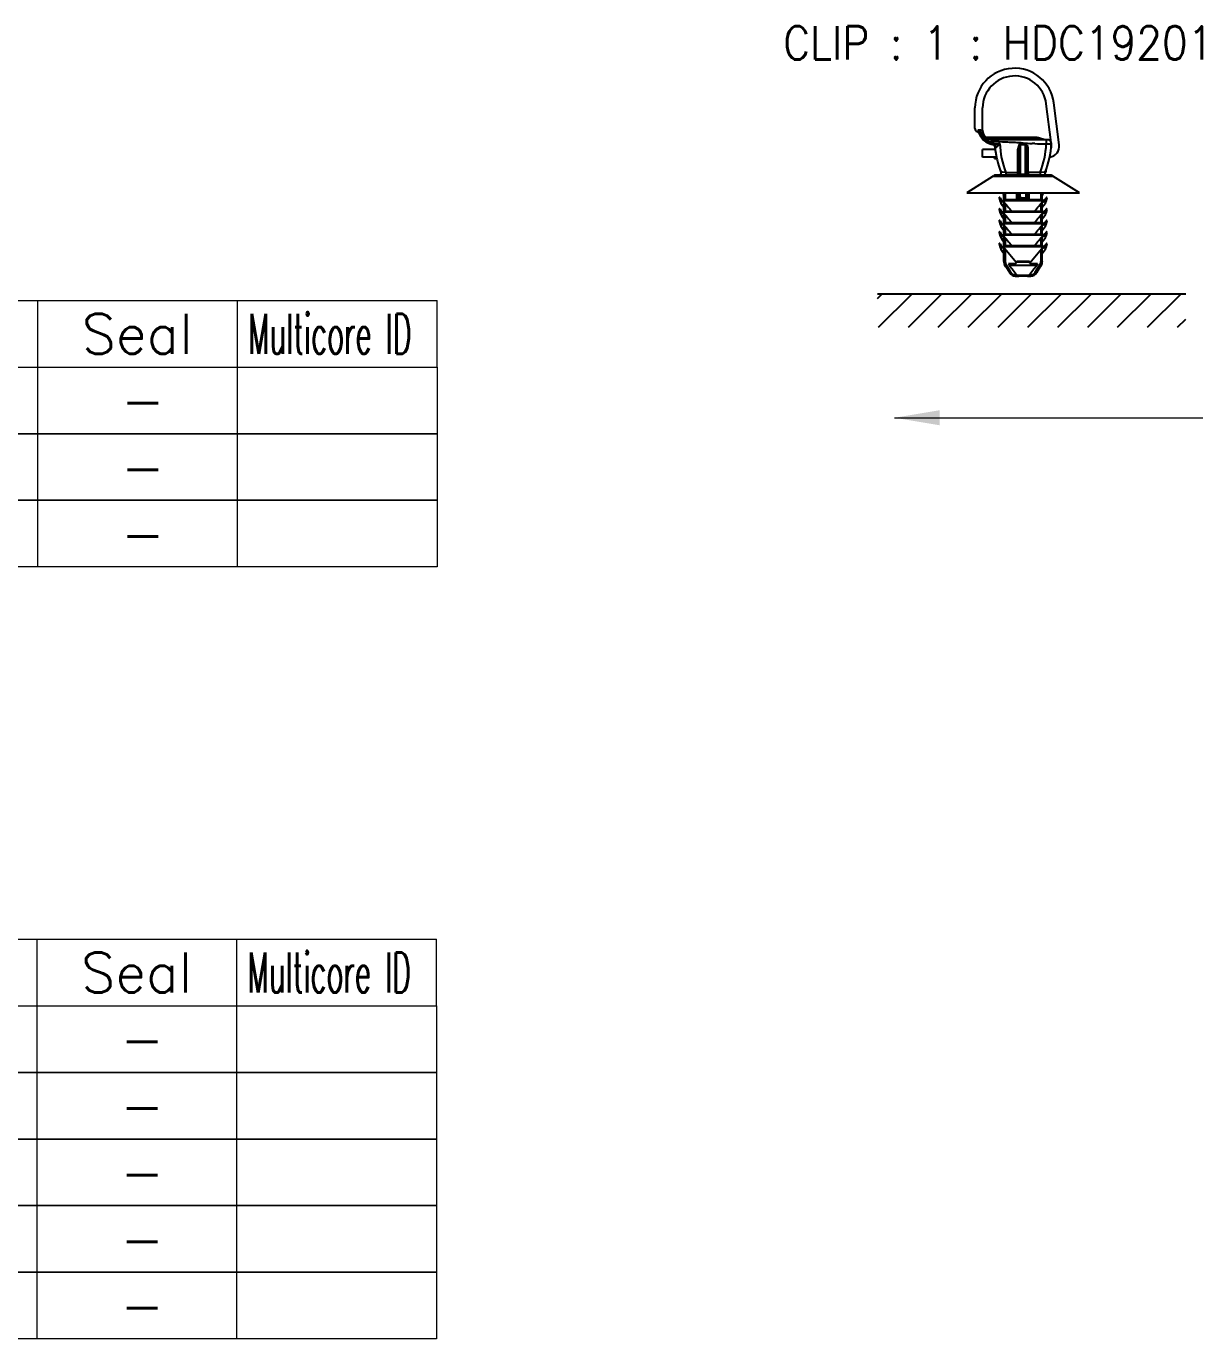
# Model space of a CAD drawing. Header units: inches. Extents: x 47316 to 59086, y 3141 to 11743.
# Drawn here: x 51368.1 to 51456.5, y 3559 to 3657.6 of the extents above; entities that cross this region are included whole.
import ezdxf

# ---------------------------------------------------------------- set-up
doc = ezdxf.new("R2010")
doc.units = ezdxf.units.IN
doc.header["$MEASUREMENT"] = 0
doc.layers.add('Beschreibung', color=7, linetype='Continuous', lineweight=25)
doc.styles.get("Standard").update_dxf_attribs({"font": ''})
doc.styles.get('Standard').set_extended_font_data('SimSun')

msp = doc.modelspace()

# ---------------------------------------------------------------- linework, layer by layer
at = {"color": 0, "lineweight": -3}
for p, q in [((51439.355, 3649.87), (51439.355, 3651.418)), ((51439.931, 3649.738), (51439.931, 3651.418)), ((51445.083, 3648.814), (51444.711, 3651.722)), ((51445.686, 3648.641), (51445.283, 3651.796)), ((51439.68, 3649.738), (51439.575, 3649.738)), ((51439.787, 3649.738), (51439.681, 3649.738)), ((51439.743, 3649.559), (51439.736, 3649.576)), ((51439.822, 3649.53), (51439.787, 3649.738)), ((51439.787, 3649.738), (51439.931, 3649.738)), ((51439.904, 3649.335), (51439.822, 3649.53)), ((51440.031, 3649.163), (51439.904, 3649.335)), ((51440.197, 3649.027), (51440.031, 3649.163)), ((51440.057, 3649.109), (51440.037, 3649.128)), ((51440.063, 3649.103), (51440.057, 3649.109)), ((51440.066, 3649.101), (51440.064, 3649.103)), ((51440.095, 3648.936), (51440.101, 3648.947)), ((51440.101, 3648.947), (51440.15, 3649.013)), ((51440.164, 3649.018), (51440.174, 3649.018)), ((51440.178, 3649.015), (51440.173, 3649.018)), ((51444.037, 3649.186), (51440.188, 3649.186)), ((51444.037, 3649.186), (51440.188, 3649.186)), ((51440.252, 3649.107), (51440.197, 3649.027)), ((51440.266, 3649.126), (51440.252, 3649.107)), ((51440.268, 3649.128), (51440.266, 3649.126)), ((51441.021, 3649.09), (51440.337, 3649.09)), ((51443.051, 3649.018), (51440.651, 3649.018)), ((51440.651, 3649.018), (51440.651, 3648.871)), ((51441.021, 3649.09), (51441.022, 3649.084)), ((51441.021, 3649.09), (51441.088, 3649.09)), ((51444.037, 3649.09), (51441.088, 3649.09)), ((51444.037, 3649.186), (51444.037, 3649.09)), ((51444.196, 3649.159), (51444.164, 3649.068)), ((51444.321, 3649.013), (51444.164, 3649.068)), ((51444.599, 3649.018), (51444.196, 3649.159)), ((51444.599, 3649.018), (51444.196, 3649.159)), ((51444.475, 3649.015), (51444.321, 3649.013)), ((51444.57, 3649.018), (51444.475, 3649.015)), ((51444.712, 3649.018), (51444.57, 3649.018)), ((51444.808, 3649.018), (51444.712, 3649.018)), ((51444.712, 3649.018), (51444.712, 3648.716)), ((51440.872, 3648.298), (51439.912, 3648.298)), ((51439.912, 3647.722), (51439.912, 3648.298)), ((51440.095, 3648.935), (51440.095, 3648.936)), ((51440.095, 3648.934), (51440.095, 3648.935)), ((51440.665, 3648.871), (51440.651, 3648.871)), ((51440.708, 3648.659), (51440.724, 3648.654)), ((51440.724, 3648.654), (51440.708, 3648.659)), ((51440.806, 3648.645), (51440.776, 3648.648)), ((51440.936, 3648.657), (51440.806, 3648.645)), ((51440.853, 3648.488), (51440.853, 3648.489)), ((51440.853, 3648.489), (51440.854, 3648.489)), ((51440.853, 3648.488), (51440.861, 3648.394)), ((51440.854, 3648.489), (51440.856, 3648.489)), ((51440.856, 3648.489), (51440.881, 3648.485)), ((51440.881, 3648.485), (51440.911, 3648.479)), ((51440.911, 3648.479), (51440.938, 3648.48)), ((51441.077, 3648.695), (51440.936, 3648.657)), ((51440.938, 3648.48), (51440.995, 3648.504)), ((51440.995, 3648.504), (51441.074, 3648.571)), ((51441.074, 3648.571), (51441.22, 3648.748)), ((51441.22, 3648.748), (51441.077, 3648.695)), ((51441.816, 3648.84), (51441.659, 3648.847)), ((51442.583, 3646.578), (51442.583, 3648.321)), ((51442.679, 3646.474), (51442.679, 3648.311)), ((51442.737, 3648.698), (51442.687, 3648.661)), ((51442.695, 3648.497), (51442.691, 3648.473)), ((51442.716, 3648.585), (51442.695, 3648.497)), ((51442.736, 3648.63), (51442.716, 3648.585)), ((51442.75, 3648.647), (51442.736, 3648.63)), ((51442.775, 3648.703), (51442.737, 3648.698)), ((51442.775, 3648.658), (51442.75, 3648.647)), ((51442.775, 3648.698), (51443.159, 3648.698)), ((51442.775, 3648.658), (51442.775, 3648.698)), ((51443.159, 3648.658), (51442.775, 3648.658)), ((51442.775, 3646.433), (51442.775, 3648.658)), ((51443.159, 3648.703), (51443.216, 3648.683)), ((51443.159, 3648.703), (51443.159, 3648.658)), ((51443.168, 3648.656), (51443.159, 3648.658)), ((51443.159, 3646.433), (51443.159, 3648.658)), ((51443.186, 3648.642), (51443.168, 3648.656)), ((51443.205, 3648.61), (51443.186, 3648.642)), ((51443.233, 3648.526), (51443.205, 3648.61)), ((51443.216, 3648.683), (51443.265, 3648.634)), ((51443.255, 3648.311), (51443.255, 3646.474)), ((51443.265, 3648.634), (51443.312, 3648.547)), ((51443.351, 3646.578), (51443.351, 3648.321)), ((51443.839, 3648.735), (51443.656, 3648.743)), ((51445.115, 3648.568), (51445.096, 3648.718)), ((51440.965, 3647.722), (51439.912, 3647.722)), ((51440.831, 3647.626), (51440.831, 3647.722)), ((51440.831, 3647.626), (51440.985, 3647.626)), ((51440.726, 3646.303), (51438.735, 3645.034)), ((51440.726, 3646.303), (51445.207, 3646.303)), ((51444.949, 3646.378), (51440.984, 3646.378)), ((51441.315, 3646.588), (51441.319, 3646.577)), ((51441.32, 3646.581), (51441.319, 3646.58)), ((51441.319, 3646.58), (51441.319, 3646.577)), ((51441.322, 3646.584), (51441.32, 3646.581)), ((51441.339, 3646.589), (51441.322, 3646.584)), ((51441.412, 3646.594), (51441.339, 3646.589)), ((51441.674, 3646.578), (51441.412, 3646.594)), ((51441.674, 3646.578), (51441.674, 3646.522)), ((51441.674, 3646.578), (51442.583, 3646.578)), ((51441.674, 3646.522), (51441.674, 3646.378)), ((51442.583, 3646.522), (51442.583, 3646.578)), ((51442.583, 3646.378), (51442.583, 3646.522)), ((51442.679, 3646.474), (51442.681, 3646.465)), ((51442.681, 3646.465), (51442.694, 3646.448)), ((51442.694, 3646.448), (51442.713, 3646.437)), ((51442.775, 3646.433), (51443.159, 3646.433)), ((51442.775, 3646.378), (51442.775, 3646.433)), ((51443.159, 3646.433), (51443.207, 3646.434)), ((51443.159, 3646.433), (51443.159, 3646.378)), ((51443.207, 3646.434), (51443.226, 3646.439)), ((51443.226, 3646.439), (51443.25, 3646.461)), ((51443.25, 3646.461), (51443.255, 3646.474)), ((51443.255, 3646.474), (51443.257, 3646.455)), ((51444.26, 3646.578), (51443.351, 3646.578)), ((51443.351, 3646.578), (51443.351, 3646.522)), ((51443.351, 3646.522), (51443.351, 3646.378)), ((51444.549, 3646.593), (51444.26, 3646.578)), ((51444.26, 3646.578), (51444.26, 3646.522)), ((51444.26, 3646.522), (51444.26, 3646.378)), ((51444.597, 3646.588), (51444.549, 3646.593)), ((51444.609, 3646.585), (51444.597, 3646.588)), ((51444.613, 3646.582), (51444.609, 3646.585)), ((51444.614, 3646.58), (51444.613, 3646.582)), ((51444.619, 3646.589), (51444.614, 3646.577)), ((51444.614, 3646.577), (51444.614, 3646.58)), ((51444.695, 3646.594), (51444.621, 3646.594)), ((51444.695, 3646.594), (51444.695, 3646.781)), ((51447.199, 3645.034), (51445.207, 3646.303)), ((51438.735, 3645.034), (51447.199, 3645.034)), ((51441.527, 3644.506), (51441.527, 3645.034)), ((51441.623, 3645.034), (51441.623, 3644.506)), ((51442.511, 3644.506), (51442.511, 3645.034)), ((51442.531, 3645.034), (51442.531, 3644.506)), ((51442.607, 3644.754), (51442.607, 3645.035)), ((51443.193, 3644.755), (51443.204, 3645.034)), ((51443.327, 3644.754), (51443.327, 3645.035)), ((51443.402, 3645.034), (51443.402, 3644.506)), ((51443.423, 3644.506), (51443.423, 3645.034)), ((51444.311, 3645.034), (51444.311, 3644.506)), ((51444.407, 3644.506), (51444.407, 3645.034)), ((51441.167, 3644.662), (51441.167, 3644.656)), ((51441.46, 3644.925), (51441.527, 3644.844)), ((51444.473, 3644.445), (51441.46, 3644.445)), ((51441.527, 3644.986), (51441.485, 3644.986)), ((51444.448, 3644.506), (51441.485, 3644.506)), ((51441.527, 3643.642), (51441.527, 3644.364)), ((51441.623, 3644.248), (51441.623, 3643.642)), ((51442.607, 3644.506), (51442.607, 3644.754)), ((51442.751, 3644.636), (51442.751, 3644.506)), ((51443.183, 3644.636), (51443.193, 3644.755)), ((51443.183, 3644.506), (51443.183, 3644.636)), ((51443.327, 3644.506), (51443.327, 3644.754)), ((51444.311, 3644.248), (51444.311, 3643.642)), ((51444.448, 3644.986), (51444.407, 3644.986)), ((51444.407, 3644.844), (51444.473, 3644.925)), ((51444.407, 3643.642), (51444.407, 3644.364)), ((51441.167, 3643.798), (51441.167, 3643.792)), ((51444.473, 3643.581), (51441.46, 3643.581)), ((51444.448, 3643.642), (51441.485, 3643.642)), ((51441.527, 3642.778), (51441.527, 3643.5)), ((51441.623, 3643.384), (51441.623, 3642.778)), ((51444.311, 3643.384), (51444.311, 3642.778)), ((51444.407, 3642.778), (51444.407, 3643.5)), ((51441.167, 3642.934), (51441.167, 3642.928)), ((51441.167, 3642.07), (51441.167, 3642.064)), ((51444.473, 3642.717), (51441.46, 3642.717)), ((51444.448, 3642.778), (51441.485, 3642.778)), ((51441.527, 3641.914), (51441.527, 3642.636)), ((51441.623, 3642.52), (51441.623, 3641.914)), ((51444.311, 3642.52), (51444.311, 3641.914)), ((51444.407, 3641.914), (51444.407, 3642.636)), ((51441.167, 3641.206), (51441.167, 3641.2)), ((51444.473, 3641.853), (51441.46, 3641.853)), ((51444.448, 3641.914), (51441.485, 3641.914)), ((51441.527, 3641.05), (51441.527, 3641.772)), ((51441.623, 3641.656), (51441.623, 3641.05)), ((51444.311, 3641.656), (51444.311, 3641.05)), ((51444.407, 3641.05), (51444.407, 3641.772)), ((51442.468, 3639.791), (51441.46, 3640.989)), ((51444.473, 3640.989), (51441.46, 3640.989)), ((51444.448, 3641.05), (51441.485, 3641.05)), ((51441.527, 3639.887), (51441.527, 3640.908)), ((51441.623, 3640.792), (51441.623, 3639.887)), ((51443.466, 3639.791), (51444.473, 3640.989)), ((51444.311, 3640.792), (51444.311, 3639.887)), ((51444.407, 3639.887), (51444.407, 3640.908)), ((51441.623, 3639.887), (51441.527, 3639.887)), ((51441.527, 3639.886), (51441.527, 3639.85)), ((51441.677, 3639.689), (51441.595, 3639.64)), ((51441.595, 3639.64), (51441.963, 3639.027)), ((51442.045, 3639.076), (51441.677, 3639.689)), ((51442.372, 3639.706), (51441.87, 3639.706)), ((51441.922, 3639.612), (51444.011, 3639.612)), ((51442.474, 3639.828), (51442.467, 3639.785)), ((51442.487, 3639.898), (51442.474, 3639.828)), ((51443.459, 3639.828), (51442.474, 3639.828)), ((51442.487, 3639.898), (51443.447, 3639.898)), ((51443.459, 3639.828), (51443.447, 3639.898)), ((51443.467, 3639.785), (51443.459, 3639.828)), ((51444.063, 3639.706), (51443.561, 3639.706)), ((51443.888, 3639.076), (51444.256, 3639.689)), ((51444.338, 3639.64), (51443.971, 3639.027)), ((51444.256, 3639.689), (51444.338, 3639.64)), ((51444.311, 3639.887), (51444.407, 3639.887)), ((51444.407, 3639.887), (51444.407, 3639.85)), ((51442.045, 3639.076), (51441.963, 3639.027)), ((51442.496, 3638.89), (51442.374, 3638.89)), ((51442.374, 3638.89), (51442.374, 3638.794)), ((51442.374, 3638.794), (51442.511, 3638.794)), ((51442.511, 3638.873), (51442.511, 3638.794)), ((51442.511, 3638.794), (51442.646, 3638.794)), ((51443.4, 3638.845), (51442.533, 3638.845)), ((51443.288, 3638.794), (51442.646, 3638.794)), ((51443.288, 3638.794), (51443.423, 3638.794)), ((51443.423, 3638.873), (51443.423, 3638.794)), ((51443.423, 3638.794), (51443.559, 3638.794)), ((51443.437, 3638.89), (51443.559, 3638.89)), ((51443.559, 3638.89), (51443.559, 3638.794)), ((51443.888, 3639.076), (51443.971, 3639.027)), ((51432.024, 3637.105), (51432.36, 3637.44)), ((51455.181, 3637.44, 0), (51432.024, 3637.44, 0)), ((51432.109, 3634.945), (51434.605, 3637.44)), ((51434.354, 3634.945), (51436.85, 3637.44)), ((51436.599, 3634.945), (51439.095, 3637.44)), ((51438.845, 3634.945), (51441.34, 3637.44)), ((51441.09, 3634.945), (51443.585, 3637.44)), ((51443.335, 3634.945), (51445.83, 3637.44)), ((51445.58, 3634.945), (51448.075, 3637.44)), ((51447.825, 3634.945), (51450.32, 3637.44)), ((51450.07, 3634.945), (51452.565, 3637.44)), ((51452.315, 3634.945), (51454.81, 3637.44)), ((51454.56, 3634.945), (51455.181, 3635.566))]:
    msp.add_line(p, q, dxfattribs=at)
at = {"color": 0, "linetype": 'Continuous', "lineweight": 15}
for p, q in [((51316.467, 3636.954), (51398.967, 3636.954)), ((51316.467, 3631.954), (51398.967, 3631.954)), ((51316.421, 3588.985), (51398.921, 3588.985)), ((51316.421, 3583.985), (51398.921, 3583.985))]:
    msp.add_line(p, q, dxfattribs=at)
at = {"color": 7, "linetype": 'Continuous', "lineweight": 15}
for p, q in [((51368.967, 3631.954), (51368.967, 3636.954)), ((51383.967, 3631.954), (51383.967, 3636.954)), ((51398.967, 3631.954), (51398.967, 3636.954)), ((51368.921, 3583.985), (51368.921, 3588.985)), ((51383.921, 3583.985), (51383.921, 3588.985)), ((51398.921, 3583.985), (51398.921, 3588.985))]:
    msp.add_line(p, q, dxfattribs=at)
at = {"color": 102, "linetype": 'Continuous', "lineweight": 15}
for p, q in [((51368.967, 3626.954), (51368.967, 3631.954)), ((51383.967, 3626.954), (51383.967, 3631.954)), ((51368.967, 3621.954), (51368.967, 3626.954)), ((51383.967, 3621.954), (51383.967, 3626.954)), ((51368.967, 3616.954), (51368.967, 3621.954)), ((51383.967, 3616.954), (51383.967, 3621.954)), ((51368.921, 3578.985), (51368.921, 3583.985)), ((51383.921, 3578.985), (51383.921, 3583.985)), ((51368.921, 3573.985), (51368.921, 3578.985)), ((51383.921, 3573.985), (51383.921, 3578.985)), ((51368.921, 3568.985), (51368.921, 3573.985)), ((51383.921, 3568.985), (51383.921, 3573.985)), ((51368.921, 3563.985), (51368.921, 3568.985)), ((51383.921, 3563.985), (51383.921, 3568.985)), ((51368.921, 3558.985), (51368.921, 3563.985)), ((51383.921, 3558.985), (51383.921, 3563.985))]:
    msp.add_line(p, q, dxfattribs=at)
at = {"color": 0, "linetype": 'Continuous', "lineweight": 15}
for points in [[(51316.467, 3626.954), (51316.467, 3631.954), (51398.967, 3631.954), (51398.967, 3626.954)], [(51316.467, 3621.954), (51316.467, 3626.954), (51398.967, 3626.954), (51398.967, 3621.954)], [(51316.467, 3616.954), (51316.467, 3621.954), (51398.967, 3621.954), (51398.967, 3616.954)], [(51316.421, 3578.985), (51316.421, 3583.985), (51398.921, 3583.985), (51398.921, 3578.985)], [(51316.421, 3573.985), (51316.421, 3578.985), (51398.921, 3578.985), (51398.921, 3573.985)], [(51316.421, 3568.985), (51316.421, 3573.985), (51398.921, 3573.985), (51398.921, 3568.985)], [(51316.421, 3563.985), (51316.421, 3568.985), (51398.921, 3568.985), (51398.921, 3563.985)], [(51316.421, 3558.985), (51316.421, 3563.985), (51398.921, 3563.985), (51398.921, 3558.985)]]:
    msp.add_lwpolyline(points, close=True, dxfattribs=at)
at = {"color": 0, "lineweight": -3}
for centre, radius, start, end in [((51442.331, 3651.418), 2.976, 7.29147, 180.00001), ((51442.331, 3651.418), 2.4, 7.29147, 180.00001), ((51439.595, 3649.87), 0.24, 180.00001, 249.5754), ((51439.427, 3649.42), 0.24, 22.89861, 69.5754), ((51440.975, 3650.074), 1.44, 193.4934, 262.07151), ((51442.5, 3650.603), 2.949, 197.05663, 200.38699), ((51440.97, 3650.088), 1.336, 203.30873, 207.37191), ((51441.018, 3650.109), 1.388, 207.24173, 211.66119), ((51441.295, 3650.295), 1.722, 212.06754, 215.64448), ((51440.924, 3650.038), 1.271, 215.99296, 225.71785), ((51440.658, 3649.742), 0.728, 180.31907, 229.76731), ((51440.657, 3649.741), 0.726, 180.27559, 237.64343), ((51440.969, 3650.069), 1.324, 226.99547, 232.53765), ((51440.162, 3649.001), 0.0173, 82.32638, 134.46842), ((51440.978, 3650.065), 1.339, 231.80262, 280.42324), ((51440.178, 3649.045), 0.0276, 260.9172, 315.94734), ((51441.214, 3650.863), 2.119, 240.74402, 245.93993), ((51440.651, 3649.738), 0.72, 237.92225, 270), ((51441.088, 3648.706), 0.384, 90, 99.92625), ((51442.627, 3375.806), 273.212, 89.64476, 89.91127), ((51444.037, 3648.706), 0.48, 70.70996, 90), ((51444.037, 3648.706), 0.48, 70.70996, 90), ((51444.037, 3648.706), 0.384, 70.70996, 90), ((51444.808, 3648.73), 0.288, 357.65733, 90), ((51440.637, 3649.593), 0.724, 246.65972, 253.03892), ((51440.653, 3649.747), 0.877, 254.94129, 269.84089), ((51440.574, 3624.773), 24.099, 87.41943, 89.78406), ((51440.662, 3648.472), 0.192, 4.79345, 70.90908), ((51447.254, 3649.037), 6.424, 184.90448, 202.41318), ((51447.169, 3649.018), 6.338, 185.65013, 186.52291), ((51447.254, 3649.038), 6.424, 186.6186, 191.82464), ((51447.923, 3649.015), 6.708, 182.27713, 201.30534), ((51436.31, 3537.244), 111.732, 86.58456, 87.17524), ((51443.218, 3648.328), 0.635, 159.90275, 180.63117), ((51443.01, 3648.402), 0.414, 141.21771, 159.56412), ((51443.719, 3648.315), 1.041, 171.31598, 180.26231), ((51446.298, 3707.201), 58.518, 266.73646, 267.41236), ((51442.513, 3648.362), 0.738, 6.24664, 12.81469), ((51442.152, 3648.311), 1.102, 359.97866, 6.83274), ((51442.706, 3648.326), 0.645, 359.58214, 20.00075), ((51444.78, 3671.827), 23.112, 267.66667, 269.83061), ((51437.964, 3649.025), 6.755, 338.75909, 357.38036), ((51438.696, 3649.033), 6.407, 337.56977, 357.18), ((51444.738, 3665.798), 17.082, 269.91405, 271.20122), ((51444.877, 3648.538), 0.816, 276.55724, 7.29147), ((51444.877, 3648.538), 0.24, 324.62697, 7.29147), ((51438.918, 3649.012), 6.185, 355.16155, 357.26254), ((51440.984, 3645.898), 0.48, 90, 122.5), ((51441.19, 3646.487), 0.11, 271.95765, 283.03099), ((51441.187, 3646.522), 0.144, 281.25, 11.32393), ((51446.985, 3648.94), 6.139, 201.02463, 202.52814), ((51441.184, 3646.521), 0.146, 11.45319, 22.63357), ((51442.588, 3646.415), 0.0377, 262.51367, 286.33856), ((51442.583, 3646.474), 0.096, 279.34192, 292.5), ((51442.583, 3646.474), 0.096, 292.50329, 348.74677), ((51442.583, 3646.474), 0.096, 348.75, 0), ((51442.771, 3646.996), 0.562, 264.0544, 270.33929), ((51443.351, 3646.474), 0.096, 191.25322, 247.4967), ((51443.351, 3646.474), 0.096, 247.5, 260.64507), ((51443.346, 3646.415), 0.0374, 253.50933, 277.61586), ((51444.747, 3646.522), 0.144, 168.67607, 249.23525), ((51444.747, 3646.522), 0.144, 157.32014, 170.8333), ((51444.749, 3646.521), 0.146, 157.35715, 168.54615), ((51438.926, 3648.949), 6.163, 337.47552, 339.39992), ((51444.747, 3646.52), 0.142, 249.0195, 268.35128), ((51444.949, 3645.898), 0.48, 57.5, 90), ((51446.636, 3645.04), 3.906, 180.07981, 185.94089), ((51441.203, 3644.662), 0.036, 26.82466, 180.00001), ((51442.446, 3644.866), 1.296, 189.31748, 224.81425), ((51442.52, 3645.328), 1.44, 206.82466, 226.3935), ((51441.49, 3644.949), 0.0385, 179.65162, 219.03148), ((51441.49, 3644.469), 0.0385, 179.65162, 219.03148), ((51441.487, 3644.951), 0.0352, 92.98359, 182.71527), ((51441.487, 3644.471), 0.0352, 92.98209, 182.7161), ((51520.355, 3709.441), 102.219, 219.48278, 220.06838), ((51442.967, 3643.082), 1.569, 82.08711, 97.91289), ((51365.579, 3709.441), 102.219, 319.93162, 320.51723), ((51443.414, 3645.328), 1.44, 313.60645, 333.17534), ((51443.487, 3644.866), 1.296, 315.18569, 350.68253), ((51444.447, 3644.951), 0.0352, 357.28389, 87.01791), ((51444.447, 3644.471), 0.0352, 357.28389, 87.01791), ((51444.443, 3644.949), 0.0385, 320.96852, 0.34838), ((51444.443, 3644.469), 0.0385, 320.96852, 0.34838), ((51444.731, 3644.662), 0.036, 350.68253, 153.17534), ((51441.203, 3643.798), 0.036, 26.82466, 180.00001), ((51442.446, 3644.002), 1.296, 189.31748, 224.81425), ((51442.52, 3644.464), 1.44, 206.82466, 226.3935), ((51441.49, 3643.605), 0.0385, 179.65162, 219.03148), ((51441.487, 3643.607), 0.0352, 92.98209, 182.7161), ((51520.355, 3708.577), 102.219, 219.48278, 220.06838), ((51365.579, 3708.577), 102.219, 319.93162, 320.51723), ((51443.414, 3644.464), 1.44, 313.60645, 333.17534), ((51443.487, 3644.002), 1.296, 315.18569, 350.68253), ((51444.447, 3643.607), 0.0352, 357.28389, 87.01791), ((51444.443, 3643.605), 0.0385, 320.96852, 0.34838), ((51444.731, 3643.798), 0.036, 350.68253, 153.17534), ((51441.203, 3642.934), 0.036, 26.82466, 180.00001), ((51442.446, 3643.138), 1.296, 189.31748, 224.81425), ((51441.203, 3642.07), 0.036, 26.82466, 180.00001), ((51442.446, 3642.274), 1.296, 189.31748, 224.81425), ((51442.52, 3643.6), 1.44, 206.82466, 226.3935), ((51442.52, 3642.736), 1.44, 206.82466, 226.3935), ((51441.49, 3642.741), 0.0385, 179.65162, 219.03148), ((51441.487, 3642.743), 0.0352, 92.98209, 182.7161), ((51520.355, 3707.713), 102.219, 219.48278, 220.06838), ((51365.579, 3707.713), 102.219, 319.93162, 320.51723), ((51443.414, 3643.6), 1.44, 313.60645, 333.17534), ((51443.487, 3643.138), 1.296, 315.18569, 350.68253), ((51443.414, 3642.736), 1.44, 313.60645, 333.17534), ((51443.487, 3642.274), 1.296, 315.18569, 350.68253), ((51444.447, 3642.743), 0.0352, 357.28389, 87.01791), ((51444.443, 3642.741), 0.0385, 320.96852, 0.34838), ((51444.731, 3642.934), 0.036, 350.68253, 153.17534), ((51444.731, 3642.07), 0.036, 350.68253, 153.17534), ((51441.203, 3641.206), 0.036, 26.82466, 180.00001), ((51442.446, 3641.41), 1.296, 189.31748, 224.81425), ((51442.52, 3641.872), 1.44, 206.82466, 226.3935), ((51441.49, 3641.877), 0.0385, 179.65162, 219.03148), ((51441.487, 3641.879), 0.0352, 92.98209, 182.7161), ((51520.355, 3706.849), 102.219, 219.48278, 220.06838), ((51365.579, 3706.849), 102.219, 319.93162, 320.51723), ((51443.414, 3641.872), 1.44, 313.60645, 333.17534), ((51443.487, 3641.41), 1.296, 315.18569, 350.68253), ((51444.447, 3641.879), 0.0352, 357.28389, 87.01791), ((51444.443, 3641.877), 0.0385, 320.96852, 0.34838), ((51444.731, 3641.206), 0.036, 350.68253, 153.17534), ((51441.49, 3641.013), 0.0385, 179.65162, 219.03148), ((51441.487, 3641.015), 0.0352, 92.98209, 182.7161), ((51444.447, 3641.015), 0.0352, 357.28389, 87.01791), ((51444.443, 3641.013), 0.0385, 320.96852, 0.34838), ((51442.007, 3639.887), 0.48, 180.00001, 210.96376), ((51442.103, 3639.85), 0.576, 180.00001, 230.36018), ((51442.007, 3639.887), 0.384, 179.99999, 210.96376), ((51442.192, 3639.822), 0.342, 199.79076, 217.77456), ((51465.224, 3657.537), 29.398, 217.56863, 219.48015), ((51442.372, 3639.802), 0.096, 270, 350), ((51420.709, 3657.537), 29.398, 320.51984, 322.43137), ((51443.561, 3639.802), 0.096, 190.00001, 270), ((51443.741, 3639.822), 0.342, 322.22116, 340.21341), ((51443.831, 3639.85), 0.576, 309.63956, 0), ((51443.927, 3639.887), 0.384, 329.03625, 0), ((51443.927, 3639.887), 0.48, 329.03625, 0), ((51442.374, 3639.274), 0.48, 210.96376, 270), ((51442.374, 3639.274), 0.384, 210.96376, 270), ((51442.644, 3638.939), 0.145, 220.30013, 270.67589), ((51443.289, 3638.939), 0.145, 269.32412, 319.69987), ((51443.559, 3639.274), 0.384, 270, 329.03625), ((51443.559, 3639.274), 0.48, 270, 329.03625)]:
    msp.add_arc(centre, radius, start, end, dxfattribs=at)
for centre, major_axis, ratio, start_param, end_param in [((51439.743, 3649.536), (0.088, 0.0384), 0.222767, 1.473874, 3.141593), ((51440.75, 3648.457), (-0.026, -0.19), 0.841859, 1.802331, 3.141593), ((51442.583, 3648.311), (-0.096, 0), 0.110321, 3.141593, 4.712389), ((51443.351, 3648.311), (-0.096, 0), 0.110321, 4.712389, 6.283185), ((51442.583, 3646.54), (-0.096, 0), 0.386497, 3.141593, 4.712389), ((51443.351, 3646.54), (-0.096, 0), 0.386497, 4.712389, 6.283185), ((51442.751, 3644.754), (-0.144, 0), 0.819152, 0, 1.570796), ((51443.183, 3644.754), (0.144, 0), 0.819152, 4.712389, 6.283185)]:
    msp.add_ellipse(centre, major_axis=major_axis, ratio=ratio, start_param=start_param, end_param=end_param, dxfattribs=at)
at = {"layer": 'Beschreibung', "color": 0, "lineweight": 0}
msp.add_line((51433.308, 3628.15), (51456.464, 3628.15), dxfattribs=at)
msp.add_solid([(51436.709, 3627.583), (51436.709, 3628.717), (51433.308, 3628.15)], dxfattribs=at)

# ---------------------------------------------------------------- texts
at = {"color": 42, "linetype": 'Continuous', "lineweight": 15, "insert": (51424.95, 3657.551), "char_height": 2.5, "width": 38.03571, "attachment_point": 1}
msp.add_mtext('\\Fromans.shx;\\W0.9000000000;\\T1.0000000000;\\o\\lCLIP : 1 : HDC19201', dxfattribs=at)
at = {"color": 7, "linetype": 'Continuous', "lineweight": 15, "char_height": 3, "attachment_point": 1}
for s, insert, width in [('\\Fromans.shx;\\W1.0000000000;\\T1.0000000000;\\o\\lSeal', (51372.252, 3635.954), 9.28571), ('\\Fromans.shx;\\W0.5185185185;\\T1.0000000000;\\o\\lMulticore ID', (51384.763, 3635.954), 14), ('\\Fromans.shx;\\W1.0000000000;\\T1.0000000000;\\o\\lSeal', (51372.207, 3587.985), 9.28571), ('\\Fromans.shx;\\W0.5185185185;\\T1.0000000000;\\o\\lMulticore ID', (51384.717, 3587.985), 14)]:
    msp.add_mtext(s, dxfattribs=dict(at, insert=insert, width=width))
at = {"color": 140, "linetype": 'Continuous', "lineweight": 15, "char_height": 3, "width": 3.71429, "attachment_point": 1}
for insert in [(51375.181, 3630.954), (51375.181, 3625.954), (51375.181, 3620.954), (51375.135, 3582.985), (51375.135, 3577.985), (51375.135, 3572.985), (51375.135, 3567.985), (51375.135, 3562.985)]:
    msp.add_mtext('\\Fromans.shx;\\W1.0000000000;\\T1.0000000000;\\o\\l-', dxfattribs=dict(at, insert=insert))

doc.saveas('drawing.dxf')
